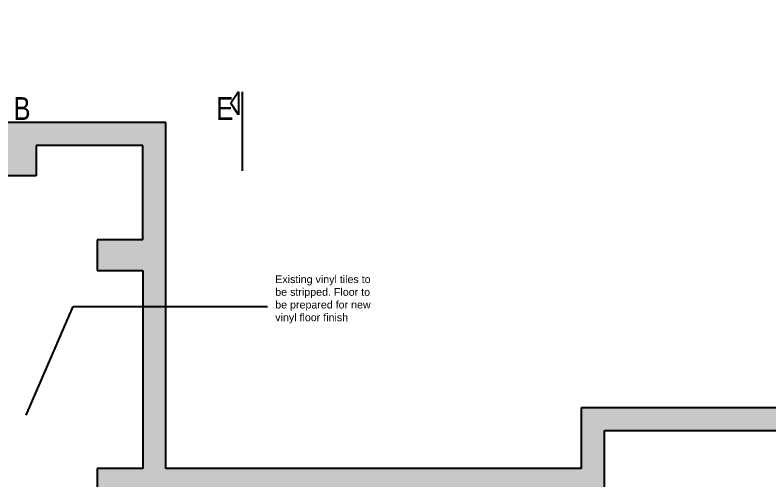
# Model space of a CAD drawing. Header units: millimetres. Extents: x -68315 to 81584, y -44830 to 67795.
# Drawn here: x -35756 to -25875, y 61695 to 67795 of the extents above; entities that cross this region are included whole.
import ezdxf

# ---------------------------------------------------------------- set-up
doc = ezdxf.new("R2010")
doc.units = ezdxf.units.MM
for name, color, linetype in [('COLUMNS_P5', 5, 'Continuous'), ('MSA-DIMS50', 8, 'Continuous'), ('MSA-HATCH ELEV1', 252, 'Continuous'), ('MSA-SECTION LINES', 2, 'Continuous'), ('MSA-TEXT1', 4, 'Continuous')]:
    doc.layers.add(name, color=color, linetype=linetype)
doc.layers.get('0').off()
doc.styles.add('Arial 1in100 3mm', font='arial.ttf', dxfattribs={"width": 0.8, "height": 300})
doc.styles.add('Arial 1in50 2mm', font='arial.ttf', dxfattribs={"width": 0.8, "height": 100})
doc.dimstyles.new('DIM-50', dxfattribs={"dimtxt": 100, "dimasz": 50, "dimexe": 100, "dimexo": 100, "dimgap": 50, "dimtad": 1, "dimdec": 0, "dimrnd": 5, "dimzin": 0, "dimdsep": 46, "dimtxsty": 'Arial 1in50 2mm', "dimblk": 'ARCHTICK', "dimcen": 0.09, "dimdle": 75, "dimclrd": 256, "dimclre": 256, "dimclrt": 256, "dimadec": 0, "dimazin": 0, "dimtfac": 1, "dimtdec": 0, "dimtix": 1, "dimtmove": 2, "dimatfit": 3, "dimfxl": 300, "dimfxlon": 1, "dimtolj": 1, "dimtzin": 0, "dimarcsym": 0})

# ---------------------------------------------------------------- blocks, each defined once
blk = doc.blocks.new('_ArchTick')
at = {"color": 0, "linetype": 'ByBlock', "const_width": 0.15}
blk.add_lwpolyline([(-0.5, -0.5), (0.5, 0.5)], dxfattribs=at)

msp = doc.modelspace()

# ---------------------------------------------------------------- hatches: boundary and pattern name
at = {"layer": 'MSA-HATCH ELEV1', "ltscale": 0.2}
h = msp.add_hatch(color=256, dxfattribs=at)
h.dxf.hatch_style = 1
h.paths.add_polyline_path([(-48980.6, 37800.5), (-48580.6, 37800.5), (-48580.6, 37910.5), (-48580.6, 38100.5), (-48980.6, 38100.5), (-48980.6, 61545.5), (-46580.6, 61545.5), (-46580.6, 61445.5), (-45680.6, 61445.5), (-45680.6, 61845.5), (-46280.6, 61845.5), (-46280.6, 64445.5), (-45680.6, 64445.5), (-45680.6, 64845.5), (-46280.6, 64845.5), (-46280.6, 66085.5), (-44980.6, 66085.5), (-44980.6, 65685.5), (-41480.6, 65685.5), (-41480.6, 66085.5), (-38880.6, 66085.5), (-38880.6, 65685.5), (-35480.6, 65685.5), (-35480.6, 66085.5), (-34080.6, 66085.5), (-34080.6, 64845.5), (-34680.6, 64845.5), (-34680.6, 64445.5), (-34080.6, 64445.5), (-34080.6, 61845.5), (-34680.6, 61845.5), (-34680.6, 61445.5), (-34080.6, 61445.5), (-34080.6, 60649), (-33780.6, 60649), (-33780.6, 61545.5), (-28030.6, 61545.5), (-28030.6, 62345.5), (-23830.6, 62345.5), (-23830.6, 61530.5), (-23530.6, 61530.5), (-23530.6, 67495.5), (8969.4, 67495.5), (8969.4, 63768.5), (7619.4, 62418.5), (7619.4, 61845.5), (-1780.6, 61845.5), (-1780.6, 61530.5), (13969.4, 61530.5), (13969.4, 63945.5), (9269.4, 63945.5), (9269.4, 67795.5), (-23830.6, 67795.5), (-23830.6, 62645.5), (-28330.6, 62645.5), (-28330.6, 61845.5), (-33780.6, 61845.5), (-33780.6, 66385.5), (-35880.6, 66385.5), (-35880.6, 66085.5), (-38480.6, 66085.5), (-38480.6, 66385.5), (-41880.6, 66385.5), (-41880.6, 66085.5), (-44380.6, 66085.5), (-44380.6, 66385.5), (-46580.6, 66385.5), (-46580.6, 61845.5), (-49280.6, 61845.5), (-49280.6, 37645.5), (-60180.6, 37645.5), (-60180.6, 34445.5), (-59880.6, 34445.5), (-59880.6, 34545.5), (-50580.6, 34545.5), (-50580.6, 34845.5), (-59880.6, 34845.5), (-59880.6, 37345.5), (-48980.6, 37345.5)])
h.paths.add_polyline_path([(7919.4, 61845.5), (7919.4, 62295.5), (9269.4, 63645.5), (13669.4, 63645.5), (13669.4, 61845.5)], flags=16)

# ---------------------------------------------------------------- linework, layer by layer
at = {"layer": 'COLUMNS_P5', "linetype": 'Continuous'}
for p, q in [((-33780.6, 66385.5), (-35880.6, 66385.5)), ((-33780.6, 61845.5), (-33780.6, 66385.5)), ((-34080.6, 66085.5), (-35480.6, 66085.5)), ((-35480.6, 66085.5), (-35480.6, 65685.5)), ((-34080.6, 64845.5), (-34080.6, 66085.5)), ((-35480.6, 65685.5), (-38880.6, 65685.5)), ((-34080.6, 64845.5), (-34680.6, 64845.5)), ((-34680.6, 64845.5), (-34680.6, 64445.5)), ((-34680.6, 64445.5), (-34080.6, 64445.5)), ((-34080.6, 64445.5), (-34080.6, 61845.5)), ((-28330.6, 61845.5), (-28330.6, 62645.5)), ((-28330.6, 62645.5), (-23830.6, 62645.5)), ((-28030.6, 61545.5), (-28030.6, 62345.5)), ((-28030.6, 62345.5), (-23830.6, 62345.5)), ((-34680.6, 61845.5), (-34680.6, 61445.5)), ((-34080.6, 61845.5), (-34680.6, 61845.5)), ((-28330.6, 61845.5), (-33780.6, 61845.5))]:
    msp.add_line(p, q, dxfattribs=at)
at = {"layer": 'MSA-SECTION LINES', "ltscale": 0.2}
for p, q in [((-32827.9, 66788.4), (-32927.9, 66638.4)), ((-32827.9, 66788.4), (-32927.9, 66638.4)), ((-32827.9, 66788.4), (-32827.9, 66488.4)), ((-32777.9, 66788.4), (-32777.9, 65750.5)), ((-32827.9, 66488.4), (-32927.9, 66638.4))]:
    msp.add_line(p, q, dxfattribs=at)

# ---------------------------------------------------------------- texts
at = {"layer": 'MSA-TEXT1', "ltscale": 0.2, "attachment_point": 1}
for s, width, insert, char_height, style in [('B', 959.852, (-35776.4, 66718.9), 300, 'Arial 1in100 3mm'), ('E', 959.852, (-33118.8, 66718.9), 300, 'Arial 1in100 3mm'), ('{\\W1;Existing vinyl tiles to be stripped. Floor to be prepared for new vinyl floor finish}', 1391.254, (-32345.4, 64378.7), 100, 'Arial 1in50 2mm')]:
    msp.add_mtext_dynamic_manual_height_columns(s, width=width, gutter_width=500, heights=[0], dxfattribs=dict(at, insert=insert, char_height=char_height, style=style))

# ---------------------------------------------------------------- leaders
at = {"layer": 'MSA-DIMS50', "ltscale": 0.2}
msp.add_leader([(-35608.7, 62547), (-34994.7, 63969.4), (-32445.1, 63969.4)], dimstyle='DIM-50', dxfattribs=at)

doc.saveas('drawing.dxf')
